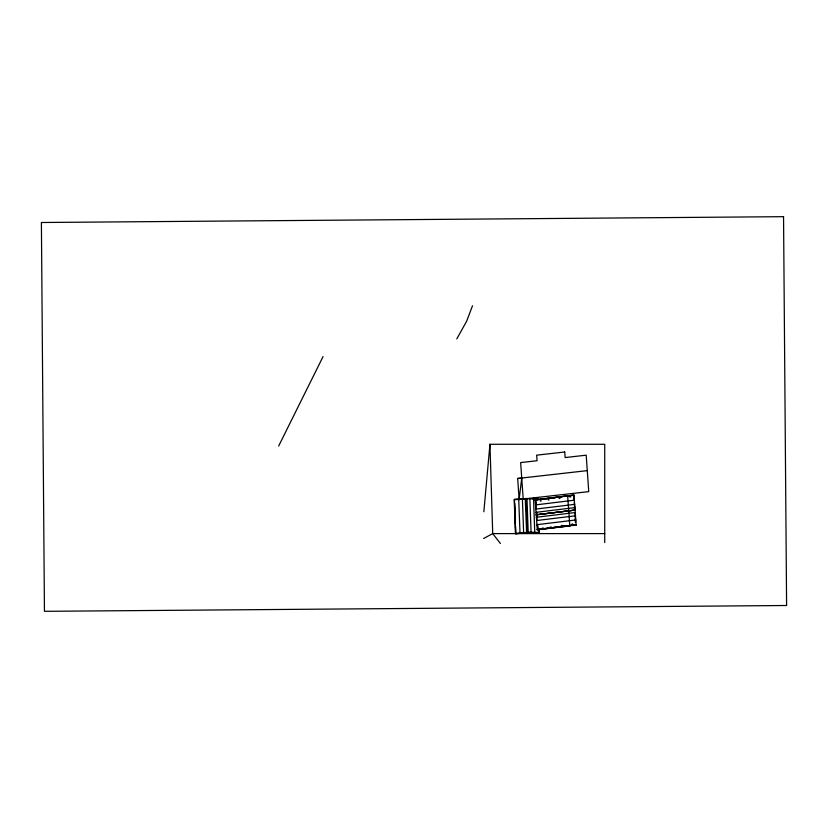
<?xml version="1.0" encoding="UTF-8"?>
<svg xmlns="http://www.w3.org/2000/svg" width="828" height="828" viewBox="0 0 828 828"><rect width="100%" height="100%" fill="white"/><g stroke="black" fill="none" stroke-linecap="round" stroke-linejoin="round"><path stroke-width="1.24" d="M516.32 533.584L522.447 532.777M520.005 532.994L518.721 499.056M483.852 511.735L489.948 444.284L604.73 444.284L604.73 542.588M519.146 499.501L521.733 478.077L517.676 478.491L519.146 499.501L521.174 499.263M472.509 305.729L466.702 321.119L456.797 338.89M518.628 499.45L521.195 499.315L515.068 499.636M278.663 446.023L323.065 356.589M483.604 538.51L492.712 533.605L604.73 533.605M536.647 515.306L536.906 514.695L536.948 519.611M537.879 528.74L537.279 524.434M576.122 525.087L575.087 510.069L536.265 514.799L575.087 510.069L573.98 495.061L535.157 499.781L537.3 529.816L576.112 524.962M575.253 512.532L536.43 517.262M575.481 515.792L536.658 520.522M575.367 517.924L575.356 522.126M575.77 519.953L536.948 524.683M576.091 524.704L537.269 529.434M576.102 524.828L537.279 529.558M540.332 501.043L541.17 500.93M548.281 499.967L549.119 499.853M559.117 498.497L559.956 498.384M569.871 497.038L570.709 496.924M542.381 528.088L543.22 527.974M550.33 527.012L551.169 526.898M561.167 525.542L562.005 525.428M571.92 524.083L572.759 523.969M535.167 499.905L573.99 495.185M535.188 500.164L567.646 495.858M540.198 499.708L542.692 499.387M546.439 498.901L548.933 498.58M552.68 498.094L555.184 497.773M558.931 497.297L561.425 496.966M535.53 504.914L574.353 500.195M535.84 509.075L574.663 504.355M536.078 512.325L574.901 507.605M536.265 514.799L575.087 510.069M539.763 528.957L542.257 528.678M547.256 528.098L549.761 527.819M554.76 527.239L557.265 526.96M561.011 526.525L563.506 526.235M537.289 529.692L569.788 525.966M517.676 478.491L587.28 470.625M538.055 498.311L514.198 499.45L515.461 533.667L528.688 532.497L524.424 532.601M567.656 495.982L574.001 495.32M574.56 506.353L574.508 509.955M526.049 499.315L526.95 499.263M514.705 499.408L521.05 499.108M532.476 498.559L537.558 498.321M515.968 533.605L538.821 532.518L538.686 528.947M531.866 498.808L537.351 498.829L536.761 498.601M500.412 543.478L492.712 533.605L489.948 444.284M538.459 532.528L526.049 532.352L539.318 532.528L539.225 529.992M534.753 532.29L533.522 498.342M531.079 532.321L529.848 498.373M528.202 532.342L526.97 498.394M526.629 532.611L525.252 498.477M574.032 499.17L573.794 496.055L573.721 499.201M574.259 502.285L574.829 510.089M567.625 495.599L568.732 510.607M535.923 501.219L536.109 503.817M536.73 512.273L536.917 514.737L536.43 512.284M535.612 501.24L536.14 508.33M575.015 512.791L575.657 522.075M568.764 511.073L569.799 526.091M537.579 524.372L537.807 527.695M539.121 529.992L539.214 532.528M538.893 529.992L539.09 532.528M526.111 498.394L527.374 532.611M522.385 498.725L523.648 532.942M515.078 509.541L515.451 519.684M514.674 503.227L515.43 523.493M515.523 526.028L515.803 533.636M514.426 499.429L515.689 533.646M564.717 451.995L536.647 455.172L537.072 460.73L520.646 462.583L523.203 499.036L588.749 491.635L586.193 455.183L565.151 457.563L564.717 451.995M783.547 216.677L41.4 222.504L44.443 611.323L786.6 605.506L783.547 216.677"/></g></svg>
